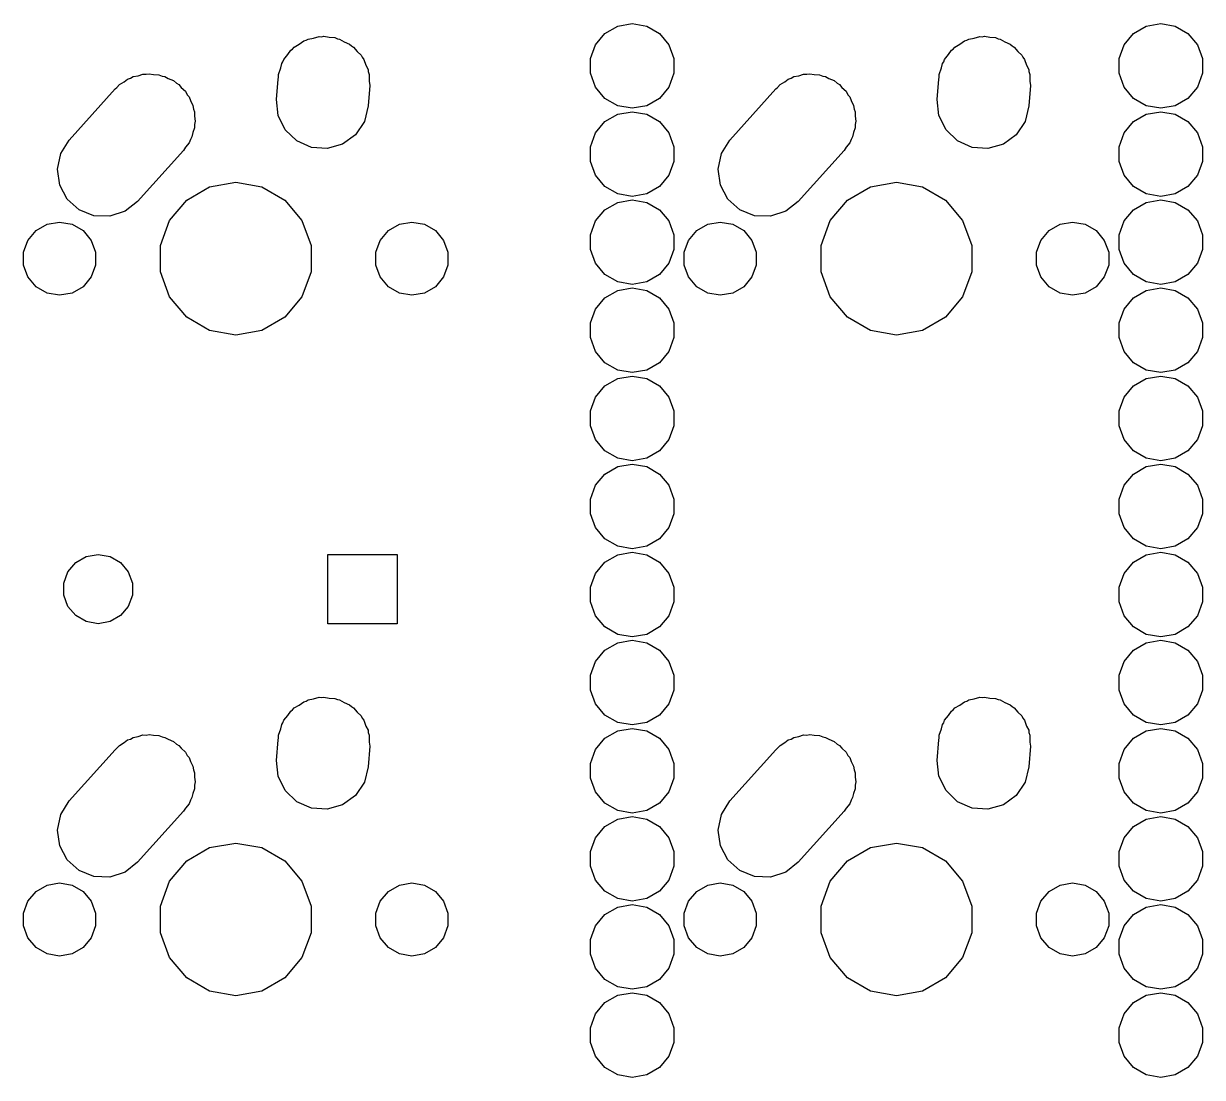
# Model space of a CAD drawing. Extents: x 32 to 254, y -104 to -31.
# Drawn here: x 31.98 to 65.97, y -61.7 to -31.32 of the extents above; entities that cross this region are included whole.
import ezdxf

# ---------------------------------------------------------------- set-up
doc = ezdxf.new("R2010")
doc.units = 0
doc.header["$MEASUREMENT"] = 0
doc.layers.add('BLACK', color=7, linetype='CONTINUOUS')

msp = doc.modelspace()

# ---------------------------------------------------------------- linework, layer by layer
at = {"layer": 'Black'}
for p, q in [((48.4729, -31.9334), (48.7454, -31.6087)), ((48.7454, -31.6087), (49.1125, -31.3967)), ((49.1125, -31.3967), (49.53, -31.3231)), ((49.53, -31.3231), (49.9475, -31.3967)), ((49.9475, -31.3967), (50.3146, -31.6087)), ((50.3146, -31.6087), (50.5871, -31.9334)), ((63.7129, -31.9334), (63.9854, -31.6087)), ((63.9854, -31.6087), (64.3525, -31.3967)), ((64.3525, -31.3967), (64.77, -31.3231)), ((64.77, -31.3231), (65.1875, -31.3967)), ((65.1875, -31.3967), (65.5546, -31.6087)), ((65.5546, -31.6087), (65.8271, -31.9334)), ((39.7851, -32.0011), (39.9272, -31.9191)), ((39.9272, -31.9191), (40.0584, -31.8235)), ((40.0584, -31.8235), (40.1267, -31.8038)), ((40.1267, -31.8038), (40.1851, -31.7702)), ((40.1851, -31.7702), (40.3367, -31.7434)), ((40.3367, -31.7434), (40.5007, -31.6962)), ((40.5007, -31.6962), (40.5752, -31.7014)), ((40.5752, -31.7014), (40.64, -31.6899)), ((40.64, -31.6899), (40.7881, -31.7161)), ((40.7881, -31.7161), (40.9597, -31.7279)), ((40.9597, -31.7279), (41.0285, -31.7584)), ((41.0285, -31.7584), (41.0949, -31.7702)), ((41.0949, -31.7702), (41.2282, -31.8471)), ((41.2282, -31.8471), (41.3803, -31.9147)), ((41.3803, -31.9147), (41.4327, -31.9652)), ((48.3279, -32.3318), (48.4729, -31.9334)), ((50.5871, -31.9334), (50.7321, -32.3318)), ((58.8351, -32.0011), (58.9772, -31.9191)), ((58.9772, -31.9191), (59.1084, -31.8235)), ((59.1084, -31.8235), (59.1767, -31.8038)), ((59.1767, -31.8038), (59.2351, -31.7702)), ((59.2351, -31.7702), (59.3867, -31.7434)), ((59.3867, -31.7434), (59.5507, -31.6962)), ((59.5507, -31.6962), (59.6252, -31.7014)), ((59.6252, -31.7014), (59.69, -31.6899)), ((59.69, -31.6899), (59.8381, -31.7161)), ((59.8381, -31.7161), (60.0097, -31.7279)), ((60.0097, -31.7279), (60.0785, -31.7584)), ((60.0785, -31.7584), (60.1449, -31.7702)), ((60.1449, -31.7702), (60.2782, -31.8471)), ((60.2782, -31.8471), (60.4303, -31.9147)), ((60.4303, -31.9147), (60.4827, -31.9652)), ((63.5679, -32.3318), (63.7129, -31.9334)), ((65.8271, -31.9334), (65.9721, -32.3318)), ((39.4881, -32.355), (39.6036, -32.2173)), ((39.6036, -32.2173), (39.6864, -32.0943)), ((39.6864, -32.0943), (39.7389, -32.0561)), ((39.7389, -32.0561), (39.7851, -32.0011)), ((41.4327, -31.9652), (41.4949, -32.0011)), ((41.4949, -32.0011), (41.6004, -32.1268)), ((41.6004, -32.1268), (41.7116, -32.234)), ((41.7116, -32.234), (41.7413, -32.2947)), ((58.5381, -32.355), (58.6536, -32.2173)), ((58.6536, -32.2173), (58.7364, -32.0943)), ((58.7364, -32.0943), (58.7889, -32.0561)), ((58.7889, -32.0561), (58.8351, -32.0011)), ((60.4827, -31.9652), (60.5449, -32.0011)), ((60.5449, -32.0011), (60.6504, -32.1268)), ((60.6504, -32.1268), (60.7616, -32.234)), ((60.7616, -32.234), (60.7913, -32.2947)), ((39.3301, -32.789), (39.3981, -32.6022)), ((39.3981, -32.6022), (39.4295, -32.4761)), ((39.4295, -32.4761), (39.4612, -32.4289)), ((39.4612, -32.4289), (39.4881, -32.355)), ((41.7413, -32.2947), (41.7919, -32.355)), ((41.7919, -32.355), (41.8533, -32.5238)), ((41.8533, -32.5238), (41.9137, -32.6474)), ((48.3279, -32.7557), (48.3279, -32.3318)), ((50.7321, -32.3318), (50.7321, -32.7557)), ((58.3801, -32.789), (58.4481, -32.6022)), ((58.4481, -32.6022), (58.4795, -32.4761)), ((58.4795, -32.4761), (58.5112, -32.4289)), ((58.5112, -32.4289), (58.5381, -32.355)), ((60.7913, -32.2947), (60.8419, -32.355)), ((60.8419, -32.355), (60.9033, -32.5238)), ((60.9033, -32.5238), (60.9637, -32.6474)), ((63.5679, -32.7557), (63.5679, -32.3318)), ((65.9721, -32.3318), (65.9721, -32.7557)), ((34.886, -32.9997), (34.9818, -32.9246)), ((34.9818, -32.9246), (35.0609, -32.8988)), ((35.0609, -32.8988), (35.1451, -32.8502)), ((35.1451, -32.8502), (35.2853, -32.8254)), ((35.2853, -32.8254), (35.4192, -32.7817)), ((35.4192, -32.7817), (35.5154, -32.7849)), ((35.5154, -32.7849), (35.6, -32.7699)), ((35.6, -32.7699), (35.7238, -32.7918)), ((35.7238, -32.7918), (35.8791, -32.7969)), ((35.8791, -32.7969), (35.9776, -32.8365)), ((35.9776, -32.8365), (36.0549, -32.8502)), ((36.0549, -32.8502), (36.1544, -32.9076)), ((36.1544, -32.9076), (36.3061, -32.9686)), ((36.3061, -32.9686), (36.3892, -33.0432)), ((39.2777, -33.515), (39.3186, -32.9227)), ((39.3186, -32.9227), (39.3301, -32.876)), ((39.3301, -32.876), (39.3301, -32.789)), ((41.9137, -32.6474), (41.9201, -32.7073)), ((41.9201, -32.7073), (41.9499, -32.789)), ((41.9499, -32.789), (41.9499, -32.9878)), ((48.4729, -33.1541), (48.3279, -32.7557)), ((50.7321, -32.7557), (50.5871, -33.1541)), ((53.936, -32.9997), (54.0318, -32.9246)), ((54.0318, -32.9246), (54.1109, -32.8988)), ((54.1109, -32.8988), (54.1951, -32.8502)), ((54.1951, -32.8502), (54.3353, -32.8254)), ((54.3353, -32.8254), (54.4692, -32.7817)), ((54.4692, -32.7817), (54.5654, -32.7849)), ((54.5654, -32.7849), (54.65, -32.7699)), ((54.65, -32.7699), (54.7738, -32.7918)), ((54.7738, -32.7918), (54.9291, -32.7969)), ((54.9291, -32.7969), (55.0276, -32.8365)), ((55.0276, -32.8365), (55.1049, -32.8502)), ((55.1049, -32.8502), (55.2044, -32.9076)), ((55.2044, -32.9076), (55.3561, -32.9686)), ((55.3561, -32.9686), (55.4392, -33.0432)), ((58.3277, -33.515), (58.3686, -32.9227)), ((58.3686, -32.9227), (58.3801, -32.876)), ((58.3801, -32.876), (58.3801, -32.789)), ((60.9637, -32.6474), (60.9701, -32.7073)), ((60.9701, -32.7073), (60.9999, -32.789)), ((60.9999, -32.789), (60.9999, -32.9878)), ((63.7129, -33.1541), (63.5679, -32.7557)), ((65.9721, -32.7557), (65.8271, -33.1541)), ((33.2979, -34.6817), (34.6197, -33.2086)), ((34.6197, -33.2086), (34.6736, -33.1663)), ((34.6736, -33.1663), (34.7451, -33.0811)), ((34.7451, -33.0811), (34.886, -32.9997)), ((36.3892, -33.0432), (36.4549, -33.0811)), ((36.4549, -33.0811), (36.5264, -33.1662)), ((36.5264, -33.1662), (36.6486, -33.2759)), ((36.6486, -33.2759), (36.7014, -33.3749)), ((41.9623, -33.105), (41.9214, -33.6973)), ((41.9499, -32.9878), (41.9623, -33.105)), ((48.7454, -33.4788), (48.4729, -33.1541)), ((50.5871, -33.1541), (50.3146, -33.4788)), ((52.3479, -34.6817), (53.6697, -33.2086)), ((53.6697, -33.2086), (53.7236, -33.1663)), ((53.7236, -33.1663), (53.7951, -33.0811)), ((53.7951, -33.0811), (53.936, -32.9997)), ((55.4392, -33.0432), (55.5049, -33.0811)), ((55.5049, -33.0811), (55.5764, -33.1662)), ((55.5764, -33.1662), (55.6986, -33.2759)), ((55.6986, -33.2759), (55.7514, -33.3749)), ((61.0123, -33.105), (60.9714, -33.6973)), ((60.9999, -32.9878), (61.0123, -33.105)), ((63.9854, -33.4788), (63.7129, -33.1541)), ((65.8271, -33.1541), (65.5546, -33.4788)), ((36.7014, -33.3749), (36.7519, -33.435)), ((36.7519, -33.435), (36.7911, -33.5429)), ((36.7911, -33.5429), (36.8653, -33.6818)), ((39.3263, -33.9726), (39.2777, -33.515)), ((49.1125, -33.6908), (48.7454, -33.4788)), ((50.3146, -33.4788), (49.9475, -33.6908)), ((55.7514, -33.3749), (55.8019, -33.435)), ((55.8019, -33.435), (55.8411, -33.5429)), ((55.8411, -33.5429), (55.9153, -33.6818)), ((58.3763, -33.9726), (58.3277, -33.515)), ((64.3525, -33.6908), (63.9854, -33.4788)), ((65.5546, -33.4788), (65.1875, -33.6908)), ((36.8653, -33.6818), (36.8805, -33.7883)), ((36.8805, -33.7883), (36.9099, -33.869)), ((36.9099, -33.869), (36.9099, -33.9947)), ((39.5284, -34.386), (39.3263, -33.9726)), ((41.9214, -33.6973), (41.8105, -34.1439)), ((48.7454, -34.1487), (49.1125, -33.9367)), ((49.53, -33.7644), (49.1125, -33.6908)), ((49.1125, -33.9367), (49.53, -33.8631)), ((49.9475, -33.6908), (49.53, -33.7644)), ((49.53, -33.8631), (49.9475, -33.9367)), ((49.9475, -33.9367), (50.3146, -34.1487)), ((55.9153, -33.6818), (55.9305, -33.7883)), ((55.9305, -33.7883), (55.9599, -33.869)), ((55.9599, -33.869), (55.9599, -33.9947)), ((58.5784, -34.386), (58.3763, -33.9726)), ((60.9714, -33.6973), (60.8605, -34.1439)), ((63.9854, -34.1487), (64.3525, -33.9367)), ((64.77, -33.7644), (64.3525, -33.6908)), ((64.3525, -33.9367), (64.77, -33.8631)), ((65.1875, -33.6908), (64.77, -33.7644)), ((64.77, -33.8631), (65.1875, -33.9367)), ((65.1875, -33.9367), (65.5546, -34.1487)), ((36.9099, -33.9947), (36.9302, -34.1374)), ((36.9302, -34.1374), (36.9099, -34.2337)), ((36.9099, -34.2337), (36.9099, -34.331)), ((41.8105, -34.1439), (41.5536, -34.5257)), ((48.4729, -34.4734), (48.7454, -34.1487)), ((50.3146, -34.1487), (50.5871, -34.4734)), ((55.9599, -33.9947), (55.9802, -34.1374)), ((55.9802, -34.1374), (55.9599, -34.2337)), ((55.9599, -34.2337), (55.9599, -34.331)), ((60.8605, -34.1439), (60.6036, -34.5257)), ((63.7129, -34.4734), (63.9854, -34.1487)), ((65.5546, -34.1487), (65.8271, -34.4734)), ((36.7899, -34.6605), (36.7519, -34.765)), ((36.8353, -34.5877), (36.7899, -34.6605)), ((36.8612, -34.4647), (36.8353, -34.5877)), ((36.9099, -34.331), (36.8612, -34.4647)), ((39.8597, -34.7053), (39.5284, -34.386)), ((41.5536, -34.5257), (41.1816, -34.7965)), ((48.3279, -34.8718), (48.4729, -34.4734)), ((50.5871, -34.4734), (50.7321, -34.8718)), ((55.8399, -34.6605), (55.8019, -34.765)), ((55.8853, -34.5877), (55.8399, -34.6605)), ((55.9112, -34.4647), (55.8853, -34.5877)), ((55.9599, -34.331), (55.9112, -34.4647)), ((58.9097, -34.7053), (58.5784, -34.386)), ((60.6036, -34.5257), (60.2316, -34.7965)), ((63.5679, -34.8718), (63.7129, -34.4734)), ((65.8271, -34.4734), (65.9721, -34.8718)), ((33.0547, -35.0723), (33.2979, -34.6817)), ((36.5921, -34.9783), (35.2703, -36.4514)), ((36.6473, -34.8897), (36.5921, -34.9783)), ((36.7519, -34.765), (36.6473, -34.8897)), ((40.2803, -34.8921), (39.8597, -34.7053)), ((40.7393, -34.9238), (40.2803, -34.8921)), ((41.1816, -34.7965), (40.7393, -34.9238)), ((48.3279, -35.2957), (48.3279, -34.8718)), ((50.7321, -34.8718), (50.7321, -35.2957)), ((52.1047, -35.0723), (52.3479, -34.6817)), ((55.6421, -34.9783), (54.3203, -36.4514)), ((55.6973, -34.8897), (55.6421, -34.9783)), ((55.8019, -34.765), (55.6973, -34.8897)), ((59.3303, -34.8921), (58.9097, -34.7053)), ((59.7893, -34.9238), (59.3303, -34.8921)), ((60.2316, -34.7965), (59.7893, -34.9238)), ((63.5679, -35.2957), (63.5679, -34.8718)), ((65.9721, -34.8718), (65.9721, -35.2957)), ((32.9598, -35.5226), (33.0547, -35.0723)), ((48.4729, -35.6941), (48.3279, -35.2957)), ((50.7321, -35.2957), (50.5871, -35.6941)), ((52.0098, -35.5226), (52.1047, -35.0723)), ((63.7129, -35.6941), (63.5679, -35.2957)), ((65.9721, -35.2957), (65.8271, -35.6941)), ((33.0247, -35.9782), (32.9598, -35.5226)), ((52.0747, -35.9782), (52.0098, -35.5226)), ((33.2414, -36.3841), (33.0247, -35.9782)), ((37.3468, -36.0305), (38.1, -35.8977)), ((38.1, -35.8977), (38.8532, -36.0305)), ((48.7454, -36.0188), (48.4729, -35.6941)), ((49.1125, -36.2308), (48.7454, -36.0188)), ((50.3146, -36.0188), (49.9475, -36.2308)), ((50.5871, -35.6941), (50.3146, -36.0188)), ((52.2914, -36.3841), (52.0747, -35.9782)), ((56.3968, -36.0305), (57.15, -35.8977)), ((57.15, -35.8977), (57.9032, -36.0305)), ((63.9854, -36.0188), (63.7129, -35.6941)), ((64.3525, -36.2308), (63.9854, -36.0188)), ((65.5546, -36.0188), (65.1875, -36.2308)), ((65.8271, -35.6941), (65.5546, -36.0188)), ((36.6844, -36.413), (37.3468, -36.0305)), ((38.8532, -36.0305), (39.5156, -36.413)), ((49.53, -36.3044), (49.1125, -36.2308)), ((49.9475, -36.2308), (49.53, -36.3044)), ((55.7344, -36.413), (56.3968, -36.0305)), ((57.9032, -36.0305), (58.5656, -36.413)), ((64.77, -36.3044), (64.3525, -36.2308)), ((65.1875, -36.2308), (64.77, -36.3044)), ((33.5839, -36.6914), (33.2414, -36.3841)), ((34.0109, -36.8631), (33.5839, -36.6914)), ((35.2703, -36.4514), (34.9082, -36.7354)), ((36.1928, -36.9989), (36.6844, -36.413)), ((39.5156, -36.413), (40.0072, -36.9989)), ((48.4729, -37.0134), (48.7454, -36.6887)), ((48.7454, -36.6887), (49.1125, -36.4767)), ((49.1125, -36.4767), (49.53, -36.4031)), ((49.53, -36.4031), (49.9475, -36.4767)), ((49.9475, -36.4767), (50.3146, -36.6887)), ((50.3146, -36.6887), (50.5871, -37.0134)), ((52.6339, -36.6914), (52.2914, -36.3841)), ((53.0609, -36.8631), (52.6339, -36.6914)), ((54.3203, -36.4514), (53.9582, -36.7354)), ((55.2428, -36.9989), (55.7344, -36.413)), ((58.5656, -36.413), (59.0572, -36.9989)), ((63.7129, -37.0134), (63.9854, -36.6887)), ((63.9854, -36.6887), (64.3525, -36.4767)), ((64.3525, -36.4767), (64.77, -36.4031)), ((64.77, -36.4031), (65.1875, -36.4767)), ((65.1875, -36.4767), (65.5546, -36.6887)), ((65.5546, -36.6887), (65.8271, -37.0134)), ((32.6592, -37.1087), (33.02, -37.0451)), ((33.02, -37.0451), (33.3808, -37.1087)), ((34.4708, -36.8783), (34.0109, -36.8631)), ((34.9082, -36.7354), (34.4708, -36.8783)), ((35.9312, -37.7176), (36.1928, -36.9989)), ((40.0072, -36.9989), (40.2688, -37.7176)), ((42.8192, -37.1087), (43.18, -37.0451)), ((43.18, -37.0451), (43.5408, -37.1087)), ((48.3279, -37.4118), (48.4729, -37.0134)), ((50.5871, -37.0134), (50.7321, -37.4118)), ((51.7092, -37.1087), (52.07, -37.0451)), ((52.07, -37.0451), (52.4308, -37.1087)), ((53.5208, -36.8783), (53.0609, -36.8631)), ((53.9582, -36.7354), (53.5208, -36.8783)), ((54.9812, -37.7176), (55.2428, -36.9989)), ((59.0572, -36.9989), (59.3188, -37.7176)), ((61.8692, -37.1087), (62.23, -37.0451)), ((62.23, -37.0451), (62.5908, -37.1087)), ((63.5679, -37.4118), (63.7129, -37.0134)), ((65.8271, -37.0134), (65.9721, -37.4118)), ((32.1064, -37.5725), (32.3419, -37.2919)), ((32.3419, -37.2919), (32.6592, -37.1087)), ((33.3808, -37.1087), (33.6981, -37.2919)), ((33.6981, -37.2919), (33.9336, -37.5725)), ((42.2664, -37.5725), (42.5019, -37.2919)), ((42.5019, -37.2919), (42.8192, -37.1087)), ((43.5408, -37.1087), (43.8581, -37.2919)), ((43.8581, -37.2919), (44.0936, -37.5725)), ((51.1564, -37.5725), (51.3919, -37.2919)), ((51.3919, -37.2919), (51.7092, -37.1087)), ((52.4308, -37.1087), (52.7481, -37.2919)), ((52.7481, -37.2919), (52.9836, -37.5725)), ((61.3164, -37.5725), (61.5519, -37.2919)), ((61.5519, -37.2919), (61.8692, -37.1087)), ((62.5908, -37.1087), (62.9081, -37.2919)), ((62.9081, -37.2919), (63.1436, -37.5725)), ((31.9811, -37.9168), (32.1064, -37.5725)), ((33.9336, -37.5725), (34.0589, -37.9168)), ((35.9312, -38.4824), (35.9312, -37.7176)), ((40.2688, -37.7176), (40.2688, -38.4824)), ((42.1411, -37.9168), (42.2664, -37.5725)), ((44.0936, -37.5725), (44.2189, -37.9168)), ((48.3279, -37.8357), (48.3279, -37.4118)), ((50.7321, -37.4118), (50.7321, -37.8357)), ((51.0311, -37.9168), (51.1564, -37.5725)), ((52.9836, -37.5725), (53.1089, -37.9168)), ((54.9812, -38.4824), (54.9812, -37.7176)), ((59.3188, -37.7176), (59.3188, -38.4824)), ((61.1911, -37.9168), (61.3164, -37.5725)), ((63.1436, -37.5725), (63.2689, -37.9168)), ((63.5679, -37.8357), (63.5679, -37.4118)), ((65.9721, -37.4118), (65.9721, -37.8357)), ((31.9811, -38.2832), (31.9811, -37.9168)), ((34.0589, -37.9168), (34.0589, -38.2832)), ((42.1411, -38.2832), (42.1411, -37.9168)), ((44.2189, -37.9168), (44.2189, -38.2832)), ((48.4729, -38.2341), (48.3279, -37.8357)), ((50.7321, -37.8357), (50.5871, -38.2341)), ((51.0311, -38.2832), (51.0311, -37.9168)), ((53.1089, -37.9168), (53.1089, -38.2832)), ((61.1911, -38.2832), (61.1911, -37.9168)), ((63.2689, -37.9168), (63.2689, -38.2832)), ((63.7129, -38.2341), (63.5679, -37.8357)), ((65.9721, -37.8357), (65.8271, -38.2341)), ((32.1064, -38.6275), (31.9811, -38.2832)), ((34.0589, -38.2832), (33.9336, -38.6275)), ((42.2664, -38.6275), (42.1411, -38.2832)), ((44.2189, -38.2832), (44.0936, -38.6275)), ((48.7454, -38.5588), (48.4729, -38.2341)), ((50.5871, -38.2341), (50.3146, -38.5588)), ((51.1564, -38.6275), (51.0311, -38.2832)), ((53.1089, -38.2832), (52.9836, -38.6275)), ((61.3164, -38.6275), (61.1911, -38.2832)), ((63.2689, -38.2832), (63.1436, -38.6275)), ((63.9854, -38.5588), (63.7129, -38.2341)), ((65.8271, -38.2341), (65.5546, -38.5588)), ((32.3419, -38.9081), (32.1064, -38.6275)), ((33.9336, -38.6275), (33.6981, -38.9081)), ((36.1928, -39.2011), (35.9312, -38.4824)), ((40.2688, -38.4824), (40.0072, -39.2011)), ((42.5019, -38.9081), (42.2664, -38.6275)), ((44.0936, -38.6275), (43.8581, -38.9081)), ((49.1125, -38.7708), (48.7454, -38.5588)), ((50.3146, -38.5588), (49.9475, -38.7708)), ((51.3919, -38.9081), (51.1564, -38.6275)), ((52.9836, -38.6275), (52.7481, -38.9081)), ((55.2428, -39.2011), (54.9812, -38.4824)), ((59.3188, -38.4824), (59.0572, -39.2011)), ((61.5519, -38.9081), (61.3164, -38.6275)), ((63.1436, -38.6275), (62.9081, -38.9081)), ((64.3525, -38.7708), (63.9854, -38.5588)), ((65.5546, -38.5588), (65.1875, -38.7708)), ((32.6592, -39.0913), (32.3419, -38.9081)), ((33.6981, -38.9081), (33.3808, -39.0913)), ((42.8192, -39.0913), (42.5019, -38.9081)), ((43.8581, -38.9081), (43.5408, -39.0913)), ((48.7454, -39.2287), (49.1125, -39.0167)), ((49.53, -38.8444), (49.1125, -38.7708)), ((49.1125, -39.0167), (49.53, -38.9431)), ((49.9475, -38.7708), (49.53, -38.8444)), ((49.53, -38.9431), (49.9475, -39.0167)), ((49.9475, -39.0167), (50.3146, -39.2287)), ((51.7092, -39.0913), (51.3919, -38.9081)), ((52.7481, -38.9081), (52.4308, -39.0913)), ((61.8692, -39.0913), (61.5519, -38.9081)), ((62.9081, -38.9081), (62.5908, -39.0913)), ((63.9854, -39.2287), (64.3525, -39.0167)), ((64.77, -38.8444), (64.3525, -38.7708)), ((64.3525, -39.0167), (64.77, -38.9431)), ((65.1875, -38.7708), (64.77, -38.8444)), ((64.77, -38.9431), (65.1875, -39.0167)), ((65.1875, -39.0167), (65.5546, -39.2287)), ((33.02, -39.1549), (32.6592, -39.0913)), ((33.3808, -39.0913), (33.02, -39.1549)), ((36.6844, -39.787), (36.1928, -39.2011)), ((40.0072, -39.2011), (39.5156, -39.787)), ((43.18, -39.1549), (42.8192, -39.0913)), ((43.5408, -39.0913), (43.18, -39.1549)), ((48.4729, -39.5534), (48.7454, -39.2287)), ((50.3146, -39.2287), (50.5871, -39.5534)), ((52.07, -39.1549), (51.7092, -39.0913)), ((52.4308, -39.0913), (52.07, -39.1549)), ((55.7344, -39.787), (55.2428, -39.2011)), ((59.0572, -39.2011), (58.5656, -39.787)), ((62.23, -39.1549), (61.8692, -39.0913)), ((62.5908, -39.0913), (62.23, -39.1549)), ((63.7129, -39.5534), (63.9854, -39.2287)), ((65.5546, -39.2287), (65.8271, -39.5534)), ((48.3279, -39.9518), (48.4729, -39.5534)), ((50.5871, -39.5534), (50.7321, -39.9518)), ((63.5679, -39.9518), (63.7129, -39.5534)), ((65.8271, -39.5534), (65.9721, -39.9518)), ((37.3468, -40.1695), (36.6844, -39.787)), ((39.5156, -39.787), (38.8532, -40.1695)), ((48.3279, -40.3757), (48.3279, -39.9518)), ((50.7321, -39.9518), (50.7321, -40.3757)), ((56.3968, -40.1695), (55.7344, -39.787)), ((58.5656, -39.787), (57.9032, -40.1695)), ((63.5679, -40.3757), (63.5679, -39.9518)), ((65.9721, -39.9518), (65.9721, -40.3757)), ((38.1, -40.3023), (37.3468, -40.1695)), ((38.8532, -40.1695), (38.1, -40.3023)), ((48.4729, -40.7741), (48.3279, -40.3757)), ((50.7321, -40.3757), (50.5871, -40.7741)), ((57.15, -40.3023), (56.3968, -40.1695)), ((57.9032, -40.1695), (57.15, -40.3023)), ((63.7129, -40.7741), (63.5679, -40.3757)), ((65.9721, -40.3757), (65.8271, -40.7741)), ((48.7454, -41.0988), (48.4729, -40.7741)), ((50.5871, -40.7741), (50.3146, -41.0988)), ((63.9854, -41.0988), (63.7129, -40.7741)), ((65.8271, -40.7741), (65.5546, -41.0988)), ((49.1125, -41.3108), (48.7454, -41.0988)), ((50.3146, -41.0988), (49.9475, -41.3108)), ((64.3525, -41.3108), (63.9854, -41.0988)), ((65.5546, -41.0988), (65.1875, -41.3108)), ((49.53, -41.3844), (49.1125, -41.3108)), ((49.9475, -41.3108), (49.53, -41.3844)), ((64.77, -41.3844), (64.3525, -41.3108)), ((65.1875, -41.3108), (64.77, -41.3844)), ((48.4729, -42.0934), (48.7454, -41.7687)), ((48.7454, -41.7687), (49.1125, -41.5567)), ((49.1125, -41.5567), (49.53, -41.4831)), ((49.53, -41.4831), (49.9475, -41.5567)), ((49.9475, -41.5567), (50.3146, -41.7687)), ((50.3146, -41.7687), (50.5871, -42.0934)), ((63.7129, -42.0934), (63.9854, -41.7687)), ((63.9854, -41.7687), (64.3525, -41.5567)), ((64.3525, -41.5567), (64.77, -41.4831)), ((64.77, -41.4831), (65.1875, -41.5567)), ((65.1875, -41.5567), (65.5546, -41.7687)), ((65.5546, -41.7687), (65.8271, -42.0934)), ((48.3279, -42.4918), (48.4729, -42.0934)), ((50.5871, -42.0934), (50.7321, -42.4918)), ((63.5679, -42.4918), (63.7129, -42.0934)), ((65.8271, -42.0934), (65.9721, -42.4918)), ((48.3279, -42.9157), (48.3279, -42.4918)), ((50.7321, -42.4918), (50.7321, -42.9157)), ((63.5679, -42.9157), (63.5679, -42.4918)), ((65.9721, -42.4918), (65.9721, -42.9157)), ((48.4729, -43.3141), (48.3279, -42.9157)), ((50.7321, -42.9157), (50.5871, -43.3141)), ((63.7129, -43.3141), (63.5679, -42.9157)), ((65.9721, -42.9157), (65.8271, -43.3141)), ((48.7454, -43.6388), (48.4729, -43.3141)), ((50.5871, -43.3141), (50.3146, -43.6388)), ((63.9854, -43.6388), (63.7129, -43.3141)), ((65.8271, -43.3141), (65.5546, -43.6388)), ((49.1125, -43.8508), (48.7454, -43.6388)), ((50.3146, -43.6388), (49.9475, -43.8508)), ((64.3525, -43.8508), (63.9854, -43.6388)), ((65.5546, -43.6388), (65.1875, -43.8508)), ((48.7454, -44.3087), (49.1125, -44.0967)), ((49.53, -43.9244), (49.1125, -43.8508)), ((49.1125, -44.0967), (49.53, -44.0231)), ((49.9475, -43.8508), (49.53, -43.9244)), ((49.53, -44.0231), (49.9475, -44.0967)), ((49.9475, -44.0967), (50.3146, -44.3087)), ((63.9854, -44.3087), (64.3525, -44.0967)), ((64.77, -43.9244), (64.3525, -43.8508)), ((64.3525, -44.0967), (64.77, -44.0231)), ((65.1875, -43.8508), (64.77, -43.9244)), ((64.77, -44.0231), (65.1875, -44.0967)), ((65.1875, -44.0967), (65.5546, -44.3087)), ((48.4729, -44.6334), (48.7454, -44.3087)), ((50.3146, -44.3087), (50.5871, -44.6334)), ((63.7129, -44.6334), (63.9854, -44.3087)), ((65.5546, -44.3087), (65.8271, -44.6334)), ((48.3279, -45.0318), (48.4729, -44.6334)), ((50.5871, -44.6334), (50.7321, -45.0318)), ((63.5679, -45.0318), (63.7129, -44.6334)), ((65.8271, -44.6334), (65.9721, -45.0318)), ((48.3279, -45.4557), (48.3279, -45.0318)), ((50.7321, -45.0318), (50.7321, -45.4557)), ((63.5679, -45.4557), (63.5679, -45.0318)), ((65.9721, -45.0318), (65.9721, -45.4557)), ((48.4729, -45.8541), (48.3279, -45.4557)), ((50.7321, -45.4557), (50.5871, -45.8541)), ((63.7129, -45.8541), (63.5679, -45.4557)), ((65.9721, -45.4557), (65.8271, -45.8541)), ((48.7454, -46.1788), (48.4729, -45.8541)), ((50.5871, -45.8541), (50.3146, -46.1788)), ((63.9854, -46.1788), (63.7129, -45.8541)), ((65.8271, -45.8541), (65.5546, -46.1788)), ((49.1125, -46.3908), (48.7454, -46.1788)), ((50.3146, -46.1788), (49.9475, -46.3908)), ((64.3525, -46.3908), (63.9854, -46.1788)), ((65.5546, -46.1788), (65.1875, -46.3908)), ((49.53, -46.4644), (49.1125, -46.3908)), ((49.1125, -46.6367), (49.53, -46.5631)), ((49.9475, -46.3908), (49.53, -46.4644)), ((49.53, -46.5631), (49.9475, -46.6367)), ((64.77, -46.4644), (64.3525, -46.3908)), ((64.3525, -46.6367), (64.77, -46.5631)), ((65.1875, -46.3908), (64.77, -46.4644)), ((64.77, -46.5631), (65.1875, -46.6367)), ((33.2614, -47.125), (33.4846, -46.859)), ((33.4846, -46.859), (33.7854, -46.6853)), ((33.7854, -46.6853), (34.1274, -46.625)), ((34.1274, -46.625), (34.1351, -46.625)), ((34.1351, -46.625), (34.4771, -46.6853)), ((34.4771, -46.6853), (34.7779, -46.859)), ((34.7779, -46.859), (35.0011, -47.125)), ((40.7512, -48.625), (40.7512, -46.625)), ((40.7512, -46.625), (42.7512, -46.625)), ((42.7512, -46.625), (42.7512, -48.625)), ((48.4729, -47.1734), (48.7454, -46.8487)), ((48.7454, -46.8487), (49.1125, -46.6367)), ((49.9475, -46.6367), (50.3146, -46.8487)), ((50.3146, -46.8487), (50.5871, -47.1734)), ((63.7129, -47.1734), (63.9854, -46.8487)), ((63.9854, -46.8487), (64.3525, -46.6367)), ((65.1875, -46.6367), (65.5546, -46.8487)), ((65.5546, -46.8487), (65.8271, -47.1734)), ((33.1426, -47.4514), (33.2614, -47.125)), ((35.0011, -47.125), (35.1199, -47.4514)), ((48.3279, -47.5718), (48.4729, -47.1734)), ((50.5871, -47.1734), (50.7321, -47.5718)), ((63.5679, -47.5718), (63.7129, -47.1734)), ((65.8271, -47.1734), (65.9721, -47.5718)), ((33.1426, -47.7986), (33.1426, -47.4514)), ((35.1199, -47.4514), (35.1199, -47.7986)), ((48.3279, -47.9957), (48.3279, -47.5718)), ((50.7321, -47.5718), (50.7321, -47.9957)), ((63.5679, -47.9957), (63.5679, -47.5718)), ((65.9721, -47.5718), (65.9721, -47.9957)), ((33.2614, -48.125), (33.1426, -47.7986)), ((35.1199, -47.7986), (35.0011, -48.125)), ((33.4846, -48.391), (33.2614, -48.125)), ((35.0011, -48.125), (34.7779, -48.391)), ((48.4729, -48.3941), (48.3279, -47.9957)), ((50.7321, -47.9957), (50.5871, -48.3941)), ((63.7129, -48.3941), (63.5679, -47.9957)), ((65.9721, -47.9957), (65.8271, -48.3941)), ((33.7854, -48.5647), (33.4846, -48.391)), ((34.1274, -48.625), (33.7854, -48.5647)), ((34.4771, -48.5647), (34.1351, -48.625)), ((34.7779, -48.391), (34.4771, -48.5647)), ((48.7454, -48.7188), (48.4729, -48.3941)), ((50.5871, -48.3941), (50.3146, -48.7188)), ((63.9854, -48.7188), (63.7129, -48.3941)), ((65.8271, -48.3941), (65.5546, -48.7188)), ((34.1351, -48.625), (34.1274, -48.625)), ((42.7512, -48.625), (40.7512, -48.625)), ((49.1125, -48.9308), (48.7454, -48.7188)), ((49.53, -49.0044), (49.1125, -48.9308)), ((49.9475, -48.9308), (49.53, -49.0044)), ((50.3146, -48.7188), (49.9475, -48.9308)), ((64.3525, -48.9308), (63.9854, -48.7188)), ((64.77, -49.0044), (64.3525, -48.9308)), ((65.1875, -48.9308), (64.77, -49.0044)), ((65.5546, -48.7188), (65.1875, -48.9308)), ((48.7454, -49.3887), (49.1125, -49.1767)), ((49.1125, -49.1767), (49.53, -49.1031)), ((49.53, -49.1031), (49.9475, -49.1767)), ((49.9475, -49.1767), (50.3146, -49.3887)), ((63.9854, -49.3887), (64.3525, -49.1767)), ((64.3525, -49.1767), (64.77, -49.1031)), ((64.77, -49.1031), (65.1875, -49.1767)), ((65.1875, -49.1767), (65.5546, -49.3887)), ((48.4729, -49.7134), (48.7454, -49.3887)), ((50.3146, -49.3887), (50.5871, -49.7134)), ((63.7129, -49.7134), (63.9854, -49.3887)), ((65.5546, -49.3887), (65.8271, -49.7134)), ((48.3279, -50.1118), (48.4729, -49.7134)), ((50.5871, -49.7134), (50.7321, -50.1118)), ((63.5679, -50.1118), (63.7129, -49.7134)), ((65.8271, -49.7134), (65.9721, -50.1118)), ((48.3279, -50.5357), (48.3279, -50.1118)), ((50.7321, -50.1118), (50.7321, -50.5357)), ((63.5679, -50.5357), (63.5679, -50.1118)), ((65.9721, -50.1118), (65.9721, -50.5357)), ((48.4729, -50.9341), (48.3279, -50.5357)), ((50.7321, -50.5357), (50.5871, -50.9341)), ((63.7129, -50.9341), (63.5679, -50.5357)), ((65.9721, -50.5357), (65.8271, -50.9341)), ((39.7851, -51.0511), (39.9272, -50.9691)), ((39.9272, -50.9691), (40.0584, -50.8735)), ((40.0584, -50.8735), (40.1267, -50.8538)), ((40.1267, -50.8538), (40.1851, -50.8202)), ((40.1851, -50.8202), (40.3367, -50.7934)), ((40.3367, -50.7934), (40.5007, -50.7462)), ((40.5007, -50.7462), (40.5752, -50.7514)), ((40.5752, -50.7514), (40.64, -50.7399)), ((40.64, -50.7399), (40.7881, -50.7661)), ((40.7881, -50.7661), (40.9597, -50.7779)), ((40.9597, -50.7779), (41.0285, -50.8085)), ((41.0285, -50.8085), (41.0949, -50.8202)), ((41.0949, -50.8202), (41.2282, -50.8971)), ((41.2282, -50.8971), (41.3803, -50.9647)), ((41.3803, -50.9647), (41.4327, -51.0152)), ((48.7454, -51.2588), (48.4729, -50.9341)), ((50.5871, -50.9341), (50.3146, -51.2588)), ((58.8351, -51.0511), (58.9772, -50.9691)), ((58.9772, -50.9691), (59.1084, -50.8735)), ((59.1084, -50.8735), (59.1767, -50.8538)), ((59.1767, -50.8538), (59.2351, -50.8202)), ((59.2351, -50.8202), (59.3867, -50.7934)), ((59.3867, -50.7934), (59.5507, -50.7462)), ((59.5507, -50.7462), (59.6252, -50.7514)), ((59.6252, -50.7514), (59.69, -50.7399)), ((59.69, -50.7399), (59.8381, -50.7661)), ((59.8381, -50.7661), (60.0097, -50.7779)), ((60.0097, -50.7779), (60.0785, -50.8085)), ((60.0785, -50.8085), (60.1449, -50.8202)), ((60.1449, -50.8202), (60.2782, -50.8971)), ((60.2782, -50.8971), (60.4303, -50.9647)), ((60.4303, -50.9647), (60.4827, -51.0152)), ((63.9854, -51.2588), (63.7129, -50.9341)), ((65.8271, -50.9341), (65.5546, -51.2588)), ((39.4881, -51.405), (39.6036, -51.2673)), ((39.6036, -51.2673), (39.6864, -51.1443)), ((39.6864, -51.1443), (39.7389, -51.1061)), ((39.7389, -51.1061), (39.7851, -51.0511)), ((41.4327, -51.0152), (41.4949, -51.0511)), ((41.4949, -51.0511), (41.6004, -51.1768)), ((41.6004, -51.1768), (41.7116, -51.284)), ((41.7116, -51.284), (41.7413, -51.3447)), ((49.1125, -51.4708), (48.7454, -51.2588)), ((50.3146, -51.2588), (49.9475, -51.4708)), ((58.5381, -51.405), (58.6536, -51.2673)), ((58.6536, -51.2673), (58.7364, -51.1443)), ((58.7364, -51.1443), (58.7889, -51.1061)), ((58.7889, -51.1061), (58.8351, -51.0511)), ((60.4827, -51.0152), (60.5449, -51.0511)), ((60.5449, -51.0511), (60.6504, -51.1768)), ((60.6504, -51.1768), (60.7616, -51.284)), ((60.7616, -51.284), (60.7913, -51.3447)), ((64.3525, -51.4708), (63.9854, -51.2588)), ((65.5546, -51.2588), (65.1875, -51.4708)), ((39.3301, -51.839), (39.3981, -51.6522)), ((39.3981, -51.6522), (39.4295, -51.5261)), ((39.4295, -51.5261), (39.4612, -51.4789)), ((39.4612, -51.4789), (39.4881, -51.405)), ((41.7413, -51.3447), (41.7919, -51.405)), ((41.7919, -51.405), (41.8533, -51.5738)), ((41.8533, -51.5738), (41.9137, -51.6974)), ((49.53, -51.5444), (49.1125, -51.4708)), ((49.1125, -51.7167), (49.53, -51.6431)), ((49.9475, -51.4708), (49.53, -51.5444)), ((49.53, -51.6431), (49.9475, -51.7167)), ((58.3801, -51.839), (58.4481, -51.6522)), ((58.4481, -51.6522), (58.4795, -51.5261)), ((58.4795, -51.5261), (58.5112, -51.4789)), ((58.5112, -51.4789), (58.5381, -51.405)), ((60.7913, -51.3447), (60.8419, -51.405)), ((60.8419, -51.405), (60.9033, -51.5738)), ((60.9033, -51.5738), (60.9637, -51.6974)), ((64.77, -51.5444), (64.3525, -51.4708)), ((64.3525, -51.7167), (64.77, -51.6431)), ((65.1875, -51.4708), (64.77, -51.5444)), ((64.77, -51.6431), (65.1875, -51.7167)), ((34.886, -52.0497), (34.9818, -51.9746)), ((34.9818, -51.9746), (35.0609, -51.9488)), ((35.0609, -51.9488), (35.1451, -51.9002)), ((35.1451, -51.9002), (35.2853, -51.8754)), ((35.2853, -51.8754), (35.4192, -51.8317)), ((35.4192, -51.8317), (35.5154, -51.8349)), ((35.5154, -51.8349), (35.6, -51.8199)), ((35.6, -51.8199), (35.7238, -51.8418)), ((35.7238, -51.8418), (35.8791, -51.8469)), ((35.8791, -51.8469), (35.9776, -51.8865)), ((35.9776, -51.8865), (36.0549, -51.9002)), ((36.0549, -51.9002), (36.1544, -51.9576)), ((36.1544, -51.9576), (36.3061, -52.0186)), ((39.2777, -52.565), (39.3186, -51.9727)), ((39.3186, -51.9727), (39.3301, -51.926)), ((39.3301, -51.926), (39.3301, -51.839)), ((41.9137, -51.6974), (41.9201, -51.7573)), ((41.9201, -51.7573), (41.9499, -51.839)), ((41.9499, -51.839), (41.9499, -52.0378)), ((48.4729, -52.2534), (48.7454, -51.9287)), ((48.7454, -51.9287), (49.1125, -51.7167)), ((49.9475, -51.7167), (50.3146, -51.9287)), ((50.3146, -51.9287), (50.5871, -52.2534)), ((53.936, -52.0497), (54.0318, -51.9746)), ((54.0318, -51.9746), (54.1109, -51.9488)), ((54.1109, -51.9488), (54.1951, -51.9002)), ((54.1951, -51.9002), (54.3353, -51.8754)), ((54.3353, -51.8754), (54.4692, -51.8317)), ((54.4692, -51.8317), (54.5654, -51.8349)), ((54.5654, -51.8349), (54.65, -51.8199)), ((54.65, -51.8199), (54.7738, -51.8418)), ((54.7738, -51.8418), (54.9291, -51.8469)), ((54.9291, -51.8469), (55.0276, -51.8865)), ((55.0276, -51.8865), (55.1049, -51.9002)), ((55.1049, -51.9002), (55.2044, -51.9576)), ((55.2044, -51.9576), (55.3561, -52.0186)), ((58.3277, -52.565), (58.3686, -51.9727)), ((58.3686, -51.9727), (58.3801, -51.926)), ((58.3801, -51.926), (58.3801, -51.839)), ((60.9637, -51.6974), (60.9701, -51.7573)), ((60.9701, -51.7573), (60.9999, -51.839)), ((60.9999, -51.839), (60.9999, -52.0378)), ((63.7129, -52.2534), (63.9854, -51.9287)), ((63.9854, -51.9287), (64.3525, -51.7167)), ((65.1875, -51.7167), (65.5546, -51.9287)), ((65.5546, -51.9287), (65.8271, -52.2534)), ((33.2979, -53.7317), (34.6197, -52.2586)), ((34.6197, -52.2586), (34.6736, -52.2163)), ((34.6736, -52.2163), (34.7451, -52.1311)), ((34.7451, -52.1311), (34.886, -52.0497)), ((36.3061, -52.0186), (36.3892, -52.0932)), ((36.3892, -52.0932), (36.4549, -52.1311)), ((36.4549, -52.1311), (36.5264, -52.2162)), ((36.5264, -52.2162), (36.6486, -52.3259)), ((36.6486, -52.3259), (36.7014, -52.4249)), ((41.9623, -52.155), (41.9214, -52.7473)), ((41.9499, -52.0378), (41.9623, -52.155)), ((48.3279, -52.6518), (48.4729, -52.2534)), ((50.5871, -52.2534), (50.7321, -52.6518)), ((52.3479, -53.7317), (53.6697, -52.2586)), ((53.6697, -52.2586), (53.7236, -52.2163)), ((53.7236, -52.2163), (53.7951, -52.1311)), ((53.7951, -52.1311), (53.936, -52.0497)), ((55.3561, -52.0186), (55.4392, -52.0932)), ((55.4392, -52.0932), (55.5049, -52.1311)), ((55.5049, -52.1311), (55.5764, -52.2162)), ((55.5764, -52.2162), (55.6986, -52.3259)), ((55.6986, -52.3259), (55.7514, -52.4249)), ((61.0123, -52.155), (60.9714, -52.7473)), ((60.9999, -52.0378), (61.0123, -52.155)), ((63.5679, -52.6518), (63.7129, -52.2534)), ((65.8271, -52.2534), (65.9721, -52.6518)), ((36.7014, -52.4249), (36.7519, -52.485)), ((36.7519, -52.485), (36.7911, -52.5929)), ((36.7911, -52.5929), (36.8653, -52.7318)), ((39.3263, -53.0226), (39.2777, -52.565)), ((48.3279, -53.0757), (48.3279, -52.6518)), ((50.7321, -52.6518), (50.7321, -53.0757)), ((55.7514, -52.4249), (55.8019, -52.485)), ((55.8019, -52.485), (55.8411, -52.5929)), ((55.8411, -52.5929), (55.9153, -52.7318)), ((58.3763, -53.0226), (58.3277, -52.565)), ((63.5679, -53.0757), (63.5679, -52.6518)), ((65.9721, -52.6518), (65.9721, -53.0757)), ((36.8653, -52.7318), (36.8805, -52.8383)), ((36.8805, -52.8383), (36.9099, -52.919)), ((36.9099, -52.919), (36.9099, -53.0447)), ((39.5284, -53.436), (39.3263, -53.0226)), ((41.9214, -52.7473), (41.8105, -53.1939)), ((55.9153, -52.7318), (55.9305, -52.8383)), ((55.9305, -52.8383), (55.9599, -52.919)), ((55.9599, -52.919), (55.9599, -53.0447)), ((58.5784, -53.436), (58.3763, -53.0226)), ((60.9714, -52.7473), (60.8605, -53.1939)), ((36.9099, -53.0447), (36.9302, -53.1874)), ((36.9302, -53.1874), (36.9099, -53.2837)), ((36.9099, -53.2837), (36.9099, -53.381)), ((41.8105, -53.1939), (41.5536, -53.5757)), ((48.4729, -53.4741), (48.3279, -53.0757)), ((50.7321, -53.0757), (50.5871, -53.4741)), ((55.9599, -53.0447), (55.9802, -53.1874)), ((55.9802, -53.1874), (55.9599, -53.2837)), ((55.9599, -53.2837), (55.9599, -53.381)), ((60.8605, -53.1939), (60.6036, -53.5757)), ((63.7129, -53.4741), (63.5679, -53.0757)), ((65.9721, -53.0757), (65.8271, -53.4741)), ((36.8353, -53.6377), (36.7899, -53.7105)), ((36.8612, -53.5147), (36.8353, -53.6377)), ((36.9099, -53.381), (36.8612, -53.5147)), ((39.8597, -53.7553), (39.5284, -53.436)), ((41.5536, -53.5757), (41.1816, -53.8465)), ((48.7454, -53.7988), (48.4729, -53.4741)), ((50.5871, -53.4741), (50.3146, -53.7988)), ((55.8853, -53.6377), (55.8399, -53.7105)), ((55.9112, -53.5147), (55.8853, -53.6377)), ((55.9599, -53.381), (55.9112, -53.5147)), ((58.9097, -53.7553), (58.5784, -53.436)), ((60.6036, -53.5757), (60.2316, -53.8465)), ((63.9854, -53.7988), (63.7129, -53.4741)), ((65.8271, -53.4741), (65.5546, -53.7988)), ((33.0547, -54.1223), (33.2979, -53.7317)), ((36.5921, -54.0283), (35.2703, -55.5014)), ((36.6473, -53.9397), (36.5921, -54.0283)), ((36.7519, -53.815), (36.6473, -53.9397)), ((36.7899, -53.7105), (36.7519, -53.815)), ((40.2803, -53.9421), (39.8597, -53.7553)), ((40.7393, -53.9738), (40.2803, -53.9421)), ((41.1816, -53.8465), (40.7393, -53.9738)), ((49.1125, -54.0108), (48.7454, -53.7988)), ((49.53, -54.0844), (49.1125, -54.0108)), ((49.9475, -54.0108), (49.53, -54.0844)), ((50.3146, -53.7988), (49.9475, -54.0108)), ((52.1047, -54.1223), (52.3479, -53.7317)), ((55.6421, -54.0283), (54.3203, -55.5014)), ((55.6973, -53.9397), (55.6421, -54.0283)), ((55.8019, -53.815), (55.6973, -53.9397)), ((55.8399, -53.7105), (55.8019, -53.815)), ((59.3303, -53.9421), (58.9097, -53.7553)), ((59.7893, -53.9738), (59.3303, -53.9421)), ((60.2316, -53.8465), (59.7893, -53.9738)), ((64.3525, -54.0108), (63.9854, -53.7988)), ((64.77, -54.0844), (64.3525, -54.0108)), ((65.1875, -54.0108), (64.77, -54.0844)), ((65.5546, -53.7988), (65.1875, -54.0108)), ((32.9598, -54.5726), (33.0547, -54.1223)), ((48.7454, -54.4687), (49.1125, -54.2567)), ((49.1125, -54.2567), (49.53, -54.1831)), ((49.53, -54.1831), (49.9475, -54.2567)), ((49.9475, -54.2567), (50.3146, -54.4687)), ((52.0098, -54.5726), (52.1047, -54.1223)), ((63.9854, -54.4687), (64.3525, -54.2567)), ((64.3525, -54.2567), (64.77, -54.1831)), ((64.77, -54.1831), (65.1875, -54.2567)), ((65.1875, -54.2567), (65.5546, -54.4687)), ((33.0247, -55.0282), (32.9598, -54.5726)), ((48.4729, -54.7934), (48.7454, -54.4687)), ((50.3146, -54.4687), (50.5871, -54.7934)), ((52.0747, -55.0282), (52.0098, -54.5726)), ((63.7129, -54.7934), (63.9854, -54.4687)), ((65.5546, -54.4687), (65.8271, -54.7934)), ((33.2414, -55.4341), (33.0247, -55.0282)), ((37.3468, -55.0805), (38.1, -54.9477)), ((38.1, -54.9477), (38.8532, -55.0805)), ((48.3279, -55.1918), (48.4729, -54.7934)), ((50.5871, -54.7934), (50.7321, -55.1918)), ((52.2914, -55.4341), (52.0747, -55.0282)), ((56.3968, -55.0805), (57.15, -54.9477)), ((57.15, -54.9477), (57.9032, -55.0805)), ((63.5679, -55.1918), (63.7129, -54.7934)), ((65.8271, -54.7934), (65.9721, -55.1918)), ((36.6844, -55.463), (37.3468, -55.0805)), ((38.8532, -55.0805), (39.5156, -55.463)), ((48.3279, -55.6157), (48.3279, -55.1918)), ((50.7321, -55.1918), (50.7321, -55.6157)), ((55.7344, -55.463), (56.3968, -55.0805)), ((57.9032, -55.0805), (58.5656, -55.463)), ((63.5679, -55.6157), (63.5679, -55.1918)), ((65.9721, -55.1918), (65.9721, -55.6157)), ((33.5839, -55.7414), (33.2414, -55.4341)), ((34.0109, -55.9131), (33.5839, -55.7414)), ((35.2703, -55.5014), (34.9082, -55.7854)), ((36.1928, -56.0489), (36.6844, -55.463)), ((39.5156, -55.463), (40.0072, -56.0489)), ((48.4729, -56.0141), (48.3279, -55.6157)), ((50.7321, -55.6157), (50.5871, -56.0141)), ((52.6339, -55.7414), (52.2914, -55.4341)), ((53.0609, -55.9131), (52.6339, -55.7414)), ((54.3203, -55.5014), (53.9582, -55.7854)), ((55.2428, -56.0489), (55.7344, -55.463)), ((58.5656, -55.463), (59.0572, -56.0489)), ((63.7129, -56.0141), (63.5679, -55.6157)), ((65.9721, -55.6157), (65.8271, -56.0141)), ((34.4708, -55.9283), (34.0109, -55.9131)), ((34.9082, -55.7854), (34.4708, -55.9283)), ((35.9312, -56.7676), (36.1928, -56.0489)), ((40.0072, -56.0489), (40.2688, -56.7676)), ((48.7454, -56.3388), (48.4729, -56.0141)), ((50.5871, -56.0141), (50.3146, -56.3388)), ((53.5208, -55.9283), (53.0609, -55.9131)), ((53.9582, -55.7854), (53.5208, -55.9283)), ((54.9812, -56.7676), (55.2428, -56.0489)), ((59.0572, -56.0489), (59.3188, -56.7676)), ((63.9854, -56.3388), (63.7129, -56.0141)), ((65.8271, -56.0141), (65.5546, -56.3388)), ((32.1064, -56.6225), (32.3419, -56.3419)), ((32.3419, -56.3419), (32.6592, -56.1587)), ((32.6592, -56.1587), (33.02, -56.0951)), ((33.02, -56.0951), (33.3808, -56.1587)), ((33.3808, -56.1587), (33.6981, -56.3419)), ((33.6981, -56.3419), (33.9336, -56.6225)), ((42.2664, -56.6225), (42.5019, -56.3419)), ((42.5019, -56.3419), (42.8192, -56.1587)), ((42.8192, -56.1587), (43.18, -56.0951)), ((43.18, -56.0951), (43.5408, -56.1587)), ((43.5408, -56.1587), (43.8581, -56.3419)), ((43.8581, -56.3419), (44.0936, -56.6225)), ((49.1125, -56.5508), (48.7454, -56.3388)), ((50.3146, -56.3388), (49.9475, -56.5508)), ((51.1564, -56.6225), (51.3919, -56.3419)), ((51.3919, -56.3419), (51.7092, -56.1587)), ((51.7092, -56.1587), (52.07, -56.0951)), ((52.07, -56.0951), (52.4308, -56.1587)), ((52.4308, -56.1587), (52.7481, -56.3419)), ((52.7481, -56.3419), (52.9836, -56.6225)), ((61.3164, -56.6225), (61.5519, -56.3419)), ((61.5519, -56.3419), (61.8692, -56.1587)), ((61.8692, -56.1587), (62.23, -56.0951)), ((62.23, -56.0951), (62.5908, -56.1587)), ((62.5908, -56.1587), (62.9081, -56.3419)), ((62.9081, -56.3419), (63.1436, -56.6225)), ((64.3525, -56.5508), (63.9854, -56.3388)), ((65.5546, -56.3388), (65.1875, -56.5508)), ((31.9811, -56.9668), (32.1064, -56.6225)), ((33.9336, -56.6225), (34.0589, -56.9668)), ((42.1411, -56.9668), (42.2664, -56.6225)), ((44.0936, -56.6225), (44.2189, -56.9668)), ((49.53, -56.6244), (49.1125, -56.5508)), ((49.1125, -56.7967), (49.53, -56.7231)), ((49.9475, -56.5508), (49.53, -56.6244)), ((49.53, -56.7231), (49.9475, -56.7967)), ((51.0311, -56.9668), (51.1564, -56.6225)), ((52.9836, -56.6225), (53.1089, -56.9668)), ((61.1911, -56.9668), (61.3164, -56.6225)), ((63.1436, -56.6225), (63.2689, -56.9668)), ((64.77, -56.6244), (64.3525, -56.5508)), ((64.3525, -56.7967), (64.77, -56.7231)), ((65.1875, -56.5508), (64.77, -56.6244)), ((64.77, -56.7231), (65.1875, -56.7967)), ((31.9811, -57.3332), (31.9811, -56.9668)), ((34.0589, -56.9668), (34.0589, -57.3332)), ((35.9312, -57.5324), (35.9312, -56.7676)), ((40.2688, -56.7676), (40.2688, -57.5324)), ((42.1411, -57.3332), (42.1411, -56.9668)), ((44.2189, -56.9668), (44.2189, -57.3332)), ((48.4729, -57.3334), (48.7454, -57.0087)), ((48.7454, -57.0087), (49.1125, -56.7967)), ((49.9475, -56.7967), (50.3146, -57.0087)), ((50.3146, -57.0087), (50.5871, -57.3334)), ((51.0311, -57.3332), (51.0311, -56.9668)), ((53.1089, -56.9668), (53.1089, -57.3332)), ((54.9812, -57.5324), (54.9812, -56.7676)), ((59.3188, -56.7676), (59.3188, -57.5324)), ((61.1911, -57.3332), (61.1911, -56.9668)), ((63.2689, -56.9668), (63.2689, -57.3332)), ((63.7129, -57.3334), (63.9854, -57.0087)), ((63.9854, -57.0087), (64.3525, -56.7967)), ((65.1875, -56.7967), (65.5546, -57.0087)), ((65.5546, -57.0087), (65.8271, -57.3334)), ((32.1064, -57.6775), (31.9811, -57.3332)), ((34.0589, -57.3332), (33.9336, -57.6775)), ((42.2664, -57.6775), (42.1411, -57.3332)), ((44.2189, -57.3332), (44.0936, -57.6775)), ((48.3279, -57.7318), (48.4729, -57.3334)), ((50.5871, -57.3334), (50.7321, -57.7318)), ((51.1564, -57.6775), (51.0311, -57.3332)), ((53.1089, -57.3332), (52.9836, -57.6775)), ((61.3164, -57.6775), (61.1911, -57.3332)), ((63.2689, -57.3332), (63.1436, -57.6775)), ((63.5679, -57.7318), (63.7129, -57.3334)), ((65.8271, -57.3334), (65.9721, -57.7318)), ((32.3419, -57.9581), (32.1064, -57.6775)), ((33.9336, -57.6775), (33.6981, -57.9581)), ((36.1928, -58.2511), (35.9312, -57.5324)), ((40.2688, -57.5324), (40.0072, -58.2511)), ((42.5019, -57.9581), (42.2664, -57.6775)), ((44.0936, -57.6775), (43.8581, -57.9581)), ((48.3279, -58.1557), (48.3279, -57.7318)), ((50.7321, -57.7318), (50.7321, -58.1557)), ((51.3919, -57.9581), (51.1564, -57.6775)), ((52.9836, -57.6775), (52.7481, -57.9581)), ((55.2428, -58.2511), (54.9812, -57.5324)), ((59.3188, -57.5324), (59.0572, -58.2511)), ((61.5519, -57.9581), (61.3164, -57.6775)), ((63.1436, -57.6775), (62.9081, -57.9581)), ((63.5679, -58.1557), (63.5679, -57.7318)), ((65.9721, -57.7318), (65.9721, -58.1557)), ((32.6592, -58.1413), (32.3419, -57.9581)), ((33.6981, -57.9581), (33.3808, -58.1413)), ((42.8192, -58.1413), (42.5019, -57.9581)), ((43.8581, -57.9581), (43.5408, -58.1413)), ((51.7092, -58.1413), (51.3919, -57.9581)), ((52.7481, -57.9581), (52.4308, -58.1413)), ((61.8692, -58.1413), (61.5519, -57.9581)), ((62.9081, -57.9581), (62.5908, -58.1413)), ((33.02, -58.2049), (32.6592, -58.1413)), ((33.3808, -58.1413), (33.02, -58.2049)), ((36.6844, -58.837), (36.1928, -58.2511)), ((40.0072, -58.2511), (39.5156, -58.837)), ((43.18, -58.2049), (42.8192, -58.1413)), ((43.5408, -58.1413), (43.18, -58.2049)), ((48.4729, -58.5541), (48.3279, -58.1557)), ((50.7321, -58.1557), (50.5871, -58.5541)), ((52.07, -58.2049), (51.7092, -58.1413)), ((52.4308, -58.1413), (52.07, -58.2049)), ((55.7344, -58.837), (55.2428, -58.2511)), ((59.0572, -58.2511), (58.5656, -58.837)), ((62.23, -58.2049), (61.8692, -58.1413)), ((62.5908, -58.1413), (62.23, -58.2049)), ((63.7129, -58.5541), (63.5679, -58.1557)), ((65.9721, -58.1557), (65.8271, -58.5541)), ((48.7454, -58.8788), (48.4729, -58.5541)), ((50.5871, -58.5541), (50.3146, -58.8788)), ((63.9854, -58.8788), (63.7129, -58.5541)), ((65.8271, -58.5541), (65.5546, -58.8788)), ((37.3468, -59.2195), (36.6844, -58.837)), ((39.5156, -58.837), (38.8532, -59.2195)), ((49.1125, -59.0908), (48.7454, -58.8788)), ((49.53, -59.1644), (49.1125, -59.0908)), ((49.9475, -59.0908), (49.53, -59.1644)), ((50.3146, -58.8788), (49.9475, -59.0908)), ((56.3968, -59.2195), (55.7344, -58.837)), ((58.5656, -58.837), (57.9032, -59.2195)), ((64.3525, -59.0908), (63.9854, -58.8788)), ((64.77, -59.1644), (64.3525, -59.0908)), ((65.1875, -59.0908), (64.77, -59.1644)), ((65.5546, -58.8788), (65.1875, -59.0908)), ((38.1, -59.3523), (37.3468, -59.2195)), ((38.8532, -59.2195), (38.1, -59.3523)), ((48.7454, -59.5487), (49.1125, -59.3367)), ((49.1125, -59.3367), (49.53, -59.2631)), ((49.53, -59.2631), (49.9475, -59.3367)), ((49.9475, -59.3367), (50.3146, -59.5487)), ((57.15, -59.3523), (56.3968, -59.2195)), ((57.9032, -59.2195), (57.15, -59.3523)), ((63.9854, -59.5487), (64.3525, -59.3367)), ((64.3525, -59.3367), (64.77, -59.2631)), ((64.77, -59.2631), (65.1875, -59.3367)), ((65.1875, -59.3367), (65.5546, -59.5487)), ((48.4729, -59.8734), (48.7454, -59.5487)), ((50.3146, -59.5487), (50.5871, -59.8734)), ((63.7129, -59.8734), (63.9854, -59.5487)), ((65.5546, -59.5487), (65.8271, -59.8734)), ((48.3279, -60.2718), (48.4729, -59.8734)), ((50.5871, -59.8734), (50.7321, -60.2718)), ((63.5679, -60.2718), (63.7129, -59.8734)), ((65.8271, -59.8734), (65.9721, -60.2718)), ((48.3279, -60.6957), (48.3279, -60.2718)), ((50.7321, -60.2718), (50.7321, -60.6957)), ((63.5679, -60.6957), (63.5679, -60.2718)), ((65.9721, -60.2718), (65.9721, -60.6957)), ((48.4729, -61.0941), (48.3279, -60.6957)), ((50.7321, -60.6957), (50.5871, -61.0941)), ((63.7129, -61.0941), (63.5679, -60.6957)), ((65.9721, -60.6957), (65.8271, -61.0941)), ((48.7454, -61.4188), (48.4729, -61.0941)), ((50.5871, -61.0941), (50.3146, -61.4188)), ((63.9854, -61.4188), (63.7129, -61.0941)), ((65.8271, -61.0941), (65.5546, -61.4188)), ((49.1125, -61.6308), (48.7454, -61.4188)), ((50.3146, -61.4188), (49.9475, -61.6308)), ((64.3525, -61.6308), (63.9854, -61.4188)), ((65.5546, -61.4188), (65.1875, -61.6308)), ((49.53, -61.7044), (49.1125, -61.6308)), ((49.9475, -61.6308), (49.53, -61.7044)), ((64.77, -61.7044), (64.3525, -61.6308)), ((65.1875, -61.6308), (64.77, -61.7044))]:
    msp.add_line(p, q, dxfattribs=at)

doc.saveas('drawing.dxf')
